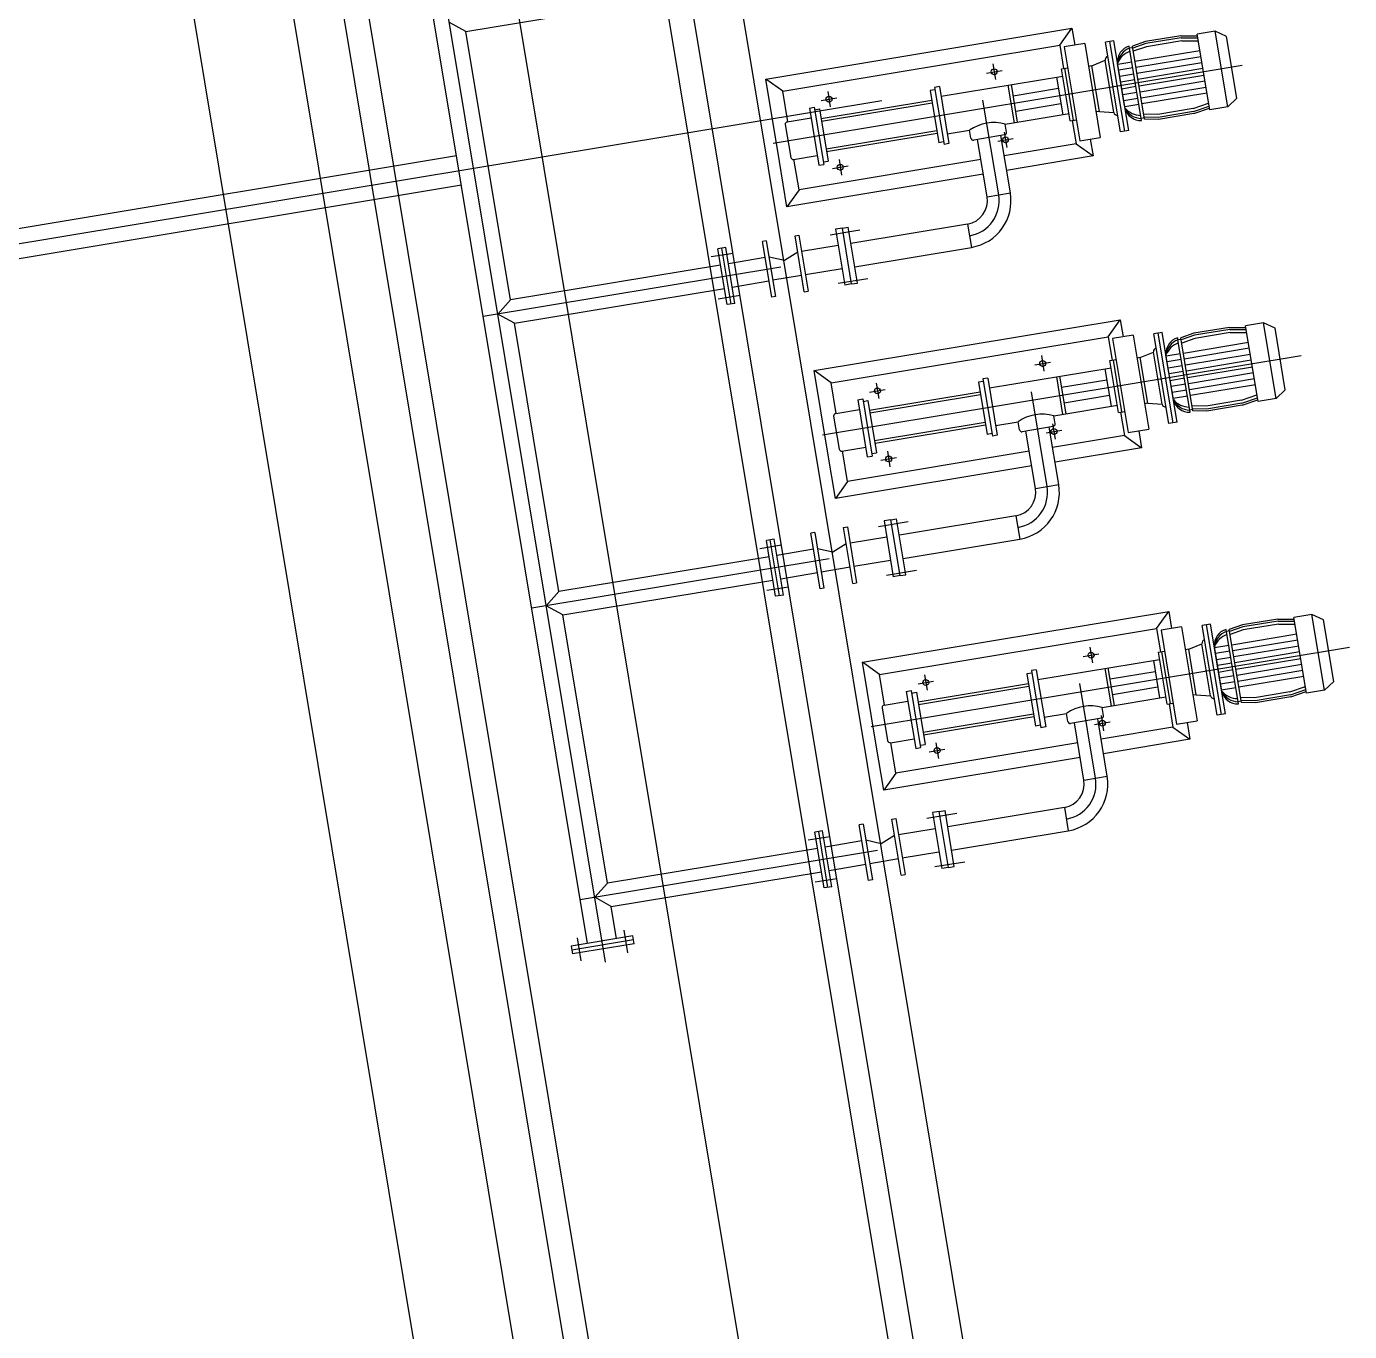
# Model space of a CAD drawing. Header units: millimetres. Extents: x -16232 to 52632, y -3739 to 20678.
# Drawn here: x 23036.85 to 23073.68, y 12032.28 to 12068.61 of the extents above; entities that cross this region are included whole.
import ezdxf

# ---------------------------------------------------------------- set-up
doc = ezdxf.new("R2010")
doc.units = ezdxf.units.MM
doc.header["$LTSCALE"] = 300
doc.header["$MEASUREMENT"] = 0
doc.layers.add('CINZA-8', color=8, linetype='Continuous')

msp = doc.modelspace()

# ---------------------------------------------------------------- linework, layer by layer
at = {"layer": 'CINZA-8'}
for p, q in [((23007.06, 12330.854), (23057.957, 12024.256)), ((23015.473, 12309.498), (23062.694, 12025.043)), ((23064.272, 12023.914), (23016.826, 12309.723)), ((23014.796, 12309.386), (23061.905, 12025.607)), ((23052.091, 12021.892), (23004.421, 12309.054)), ((23006.676, 12308.038), (23053.784, 12024.259)), ((23005.999, 12307.925), (23053.22, 12023.47)), ((23048.935, 12024.149), (23035.864, 12102.893)), ((23052.967, 12042.562), (23045.622, 12086.806)), ((23052.463, 12043.08), (23045.319, 12086.118)), ((23049.083, 12068.469), (23054.934, 12069.44)), ((23049.083, 12068.469), (23048.623, 12068.726)), ((23050.323, 12060.998), (23049.083, 12068.469)), ((23065.615, 12068.091), (23065.954, 12068.565)), ((23067.12, 12068.213), (23066.889, 12068.175)), ((23067.535, 12065.715), (23067.12, 12068.213)), ((23068.99, 12068.353), (23068.005, 12068.19)), ((23068.999, 12068.297), (23068.015, 12068.134)), ((23069.013, 12068.212), (23068.029, 12068.049)), ((23068.99, 12068.353), (23069.448, 12068.349)), ((23068.999, 12068.297), (23069.458, 12068.292)), ((23069.013, 12068.212), (23069.472, 12068.208)), ((23069.941, 12068.482), (23069.44, 12068.399)), ((23069.79, 12066.289), (23069.44, 12068.399)), ((23070.291, 12066.372), (23069.941, 12068.482)), ((23070.262, 12068.333), (23069.941, 12068.482)), ((23070.547, 12066.617), (23070.262, 12068.333)), ((23065.615, 12068.091), (23065.723, 12067.44)), ((23066.31, 12068.138), (23065.74, 12068.044)), ((23065.74, 12068.044), (23066.174, 12065.43)), ((23066.31, 12068.138), (23066.744, 12065.524)), ((23067.304, 12065.677), (23066.889, 12068.175)), ((23067.423, 12065.697), (23067.008, 12068.194)), ((23067.895, 12065.992), (23067.55, 12068.067)), ((23067.645, 12068.021), (23067.56, 12068.007)), ((23068.005, 12068.19), (23067.638, 12068.061)), ((23067.976, 12066.027), (23067.638, 12068.061)), ((23068.015, 12068.134), (23067.648, 12068.004)), ((23068.029, 12068.049), (23067.662, 12067.92)), ((23069.518, 12067.932), (23067.71, 12067.632)), ((23070.693, 12067.523), (23057.636, 12065.355)), ((23063.755, 12067.567), (23063.827, 12067.134)), ((23066.509, 12067.512), (23066.417, 12067.497)), ((23066.509, 12067.512), (23066.878, 12067.669)), ((23066.719, 12066.246), (23066.509, 12067.512)), ((23067.119, 12066.217), (23066.878, 12067.669)), ((23066.955, 12067.776), (23066.955, 12067.776)), ((23067.421, 12066.399), (23067.224, 12067.585)), ((23067.625, 12067.618), (23067.23, 12067.552)), ((23069.544, 12067.771), (23067.736, 12067.471)), ((23069.572, 12067.601), (23067.764, 12067.301)), ((23057.901, 12066.811), (23057.428, 12067.149)), ((23062.31, 12066.669), (23065.699, 12067.232)), ((23063.575, 12067.315), (23064.008, 12067.387)), ((23065.527, 12067.203), (23065.701, 12066.156)), ((23065.666, 12067.43), (23065.837, 12067.459)), ((23065.906, 12065.986), (23065.666, 12067.43)), ((23065.752, 12067.444), (23065.991, 12066)), ((23067.652, 12067.457), (23067.257, 12067.391)), ((23067.68, 12067.287), (23067.285, 12067.222)), ((23067.707, 12067.123), (23067.312, 12067.058)), ((23069.6, 12067.438), (23067.792, 12067.138)), ((23069.631, 12067.25), (23067.823, 12066.95)), ((23059.154, 12066.803), (23059.226, 12066.37)), ((23062.141, 12066.85), (23062.005, 12066.827)), ((23062.005, 12066.827), (23062.246, 12065.374)), ((23062.265, 12066.94), (23062.129, 12066.917)), ((23062.129, 12066.917), (23062.393, 12065.329)), ((23062.265, 12066.94), (23062.528, 12065.351)), ((23064.357, 12065.933), (23064.183, 12066.98)), ((23064.442, 12065.947), (23064.269, 12066.994)), ((23064.32, 12066.685), (23065.579, 12066.894)), ((23067.738, 12066.936), (23067.343, 12066.87)), ((23067.765, 12066.772), (23067.37, 12066.707)), ((23069.658, 12067.086), (23067.85, 12066.786)), ((23069.686, 12066.917), (23067.878, 12066.617)), ((23069.713, 12066.756), (23067.905, 12066.456)), ((22976.01, 12052.5), (23060.66, 12066.553)), ((23058.646, 12066.339), (23058.781, 12066.361)), ((23058.781, 12066.361), (23059.045, 12064.773)), ((23058.973, 12066.551), (23059.406, 12066.623)), ((23058.973, 12066.046), (23062.05, 12066.556)), ((23058.984, 12065.978), (23062.061, 12066.489)), ((23063.915, 12063.922), (23063.477, 12066.561)), ((23064.391, 12066.257), (23065.65, 12066.465)), ((23067.793, 12066.603), (23067.398, 12066.537)), ((23067.82, 12066.442), (23067.425, 12066.376)), ((23069.326, 12066.328), (23069.759, 12066.48)), ((23069.34, 12066.243), (23069.773, 12066.395)), ((23070.291, 12066.372), (23069.79, 12066.289)), ((23070.547, 12066.617), (23070.291, 12066.372)), ((23058.029, 12065.958), (23058.691, 12066.068)), ((23058.646, 12066.339), (23058.909, 12064.751)), ((23058.792, 12066.294), (23058.928, 12066.316)), ((23058.928, 12066.316), (23059.169, 12064.863)), ((23064.1, 12065.89), (23065.873, 12066.185)), ((23065.906, 12065.986), (23066.077, 12066.015)), ((23065.963, 12065.996), (23066.071, 12065.344)), ((23066.719, 12066.246), (23066.627, 12066.231)), ((23066.719, 12066.246), (23067.119, 12066.217)), ((23067.227, 12066.14), (23067.227, 12066.14)), ((23067.969, 12066.066), (23067.885, 12066.052)), ((23068.342, 12066.164), (23067.953, 12066.168)), ((23068.356, 12066.08), (23067.967, 12066.083)), ((23068.365, 12066.023), (23067.976, 12066.027)), ((23069.326, 12066.328), (23068.342, 12066.164)), ((23069.34, 12066.243), (23068.356, 12066.08)), ((23069.349, 12066.186), (23068.365, 12066.023)), ((23069.349, 12066.186), (23069.782, 12066.339)), ((23057.972, 12065.879), (23058.124, 12064.968)), ((23059.113, 12065.202), (23062.19, 12065.713)), ((23059.124, 12065.134), (23062.202, 12065.645)), ((23062.483, 12065.622), (23063.105, 12065.725)), ((23063.142, 12065.504), (23063.105, 12065.725)), ((23064.07, 12065.672), (23064.142, 12065.239)), ((23064.136, 12065.67), (23064.1, 12065.89)), ((23067.535, 12065.715), (23067.304, 12065.677)), ((23062.382, 12065.397), (23062.246, 12065.374)), ((23062.528, 12065.351), (23062.393, 12065.329)), ((23064.08, 12065.591), (23063.221, 12065.448)), ((23063.591, 12063.868), (23063.326, 12065.465)), ((23063.889, 12065.42), (23064.322, 12065.492)), ((23064.24, 12063.976), (23063.975, 12065.573)), ((23066.071, 12065.344), (23066.545, 12065.006)), ((23066.174, 12065.43), (23066.744, 12065.524)), ((23048.823, 12065.007), (23036.45, 12062.953)), ((23058.203, 12064.912), (23058.864, 12065.021)), ((23059.469, 12064.909), (23059.54, 12064.476)), ((23058.909, 12064.751), (23059.045, 12064.773)), ((23059.033, 12064.841), (23059.169, 12064.863)), ((23059.288, 12064.656), (23059.721, 12064.728)), ((23048.959, 12064.191), (23036.585, 12062.137)), ((23058.357, 12064.064), (23058.019, 12063.59)), ((23063.591, 12063.868), (23064.24, 12063.976)), ((23063.049, 12063.111), (23059.801, 12062.572)), ((23063.049, 12063.111), (23063.157, 12062.461)), ((23058.245, 12062.779), (23058.353, 12062.797)), ((23058.503, 12061.223), (23058.245, 12062.779)), ((23058.353, 12062.797), (23058.611, 12061.241)), ((23059.221, 12062.812), (23060.051, 12062.949)), ((23059.563, 12062.998), (23059.374, 12062.967)), ((23059.374, 12062.967), (23059.632, 12061.41)), ((23059.563, 12062.998), (23059.726, 12063.025)), ((23059.821, 12061.442), (23059.563, 12062.998)), ((23059.984, 12061.469), (23059.726, 12063.025)), ((23056.315, 12062.459), (23056.099, 12062.423)), ((23056.357, 12060.867), (23056.099, 12062.423)), ((23056.465, 12060.885), (23056.207, 12062.441)), ((23056.573, 12060.903), (23056.315, 12062.459)), ((23057.444, 12062.647), (23057.336, 12062.629)), ((23057.595, 12061.072), (23057.336, 12062.629)), ((23057.444, 12062.647), (23057.703, 12061.09)), ((23058.32, 12062.326), (23057.948, 12062.092)), ((23059.449, 12062.513), (23058.428, 12062.344)), ((23059.909, 12061.922), (23063.157, 12062.461)), ((23056.174, 12061.97), (23050.323, 12060.998)), ((23056.52, 12062.294), (23055.914, 12062.194)), ((23057.411, 12062.175), (23056.39, 12062.006)), ((23057.948, 12062.092), (23057.52, 12062.193)), ((23057.848, 12061.914), (23049.565, 12060.539)), ((23058.428, 12061.676), (23057.628, 12061.544)), ((23059.557, 12061.864), (23058.536, 12061.694)), ((23059.445, 12061.461), (23060.275, 12061.598)), ((23050.431, 12060.349), (23056.282, 12061.32)), ((23056.498, 12061.356), (23057.519, 12061.526)), ((23058.503, 12061.223), (23058.611, 12061.241)), ((23059.821, 12061.442), (23059.632, 12061.41)), ((23059.821, 12061.442), (23059.984, 12061.469)), ((23049.971, 12060.606), (23050.323, 12060.998)), ((23056.714, 12061.125), (23056.108, 12061.024)), ((23056.573, 12060.903), (23056.357, 12060.867)), ((23057.703, 12061.09), (23057.595, 12061.072)), ((23050.431, 12060.349), (23049.971, 12060.606)), ((23051.671, 12052.878), (23050.431, 12060.349)), ((23066.963, 12059.971), (23067.302, 12060.445)), ((23070.337, 12060.233), (23069.353, 12060.07)), ((23070.347, 12060.177), (23069.363, 12060.013)), ((23070.337, 12060.233), (23070.796, 12060.229)), ((23070.347, 12060.177), (23070.806, 12060.172)), ((23071.289, 12060.362), (23070.788, 12060.279)), ((23071.138, 12058.168), (23070.788, 12060.279)), ((23071.639, 12058.252), (23071.289, 12060.362)), ((23071.61, 12060.212), (23071.289, 12060.362)), ((23071.895, 12058.497), (23071.61, 12060.212)), ((23066.963, 12059.971), (23067.071, 12059.32)), ((23067.658, 12060.018), (23067.088, 12059.924)), ((23067.088, 12059.924), (23067.522, 12057.309)), ((23067.658, 12060.018), (23068.092, 12057.404)), ((23068.468, 12060.093), (23068.237, 12060.054)), ((23068.652, 12057.557), (23068.237, 12060.054)), ((23068.771, 12057.577), (23068.356, 12060.074)), ((23068.883, 12057.595), (23068.468, 12060.093)), ((23069.243, 12057.872), (23068.898, 12059.947)), ((23068.993, 12059.901), (23068.908, 12059.887)), ((23069.353, 12060.07), (23068.986, 12059.94)), ((23069.324, 12057.907), (23068.986, 12059.94)), ((23069.363, 12060.013), (23068.996, 12059.884)), ((23069.377, 12059.929), (23069.01, 12059.799)), ((23070.866, 12059.812), (23069.058, 12059.511)), ((23070.361, 12060.092), (23069.377, 12059.929)), ((23070.361, 12060.092), (23070.82, 12060.088)), ((23059.013, 12057.24), (23072.336, 12059.452)), ((23065.103, 12059.447), (23065.175, 12059.014)), ((23067.857, 12059.392), (23067.765, 12059.377)), ((23067.857, 12059.392), (23068.226, 12059.548)), ((23068.067, 12058.126), (23067.857, 12059.392)), ((23068.467, 12058.097), (23068.226, 12059.548)), ((23068.303, 12059.656), (23068.303, 12059.656)), ((23068.769, 12058.279), (23068.572, 12059.465)), ((23068.973, 12059.497), (23068.578, 12059.432)), ((23070.892, 12059.651), (23069.084, 12059.35)), ((23070.92, 12059.481), (23069.112, 12059.181)), ((23059.249, 12058.691), (23058.776, 12059.029)), ((23063.658, 12058.549), (23067.047, 12059.111)), ((23064.923, 12059.194), (23065.356, 12059.266)), ((23066.875, 12059.083), (23067.049, 12058.036)), ((23067.014, 12059.31), (23067.185, 12059.338)), ((23067.254, 12057.866), (23067.014, 12059.31)), ((23067.1, 12059.324), (23067.339, 12057.88)), ((23069, 12059.336), (23068.605, 12059.271)), ((23069.028, 12059.167), (23068.633, 12059.101)), ((23069.055, 12059.003), (23068.66, 12058.938)), ((23070.948, 12059.317), (23069.14, 12059.017)), ((23070.979, 12059.13), (23069.171, 12058.83)), ((23060.502, 12058.683), (23060.574, 12058.25)), ((23063.489, 12058.729), (23063.353, 12058.707)), ((23063.353, 12058.707), (23063.594, 12057.254)), ((23063.613, 12058.82), (23063.477, 12058.797)), ((23063.477, 12058.797), (23063.741, 12057.209)), ((23063.613, 12058.82), (23063.876, 12057.231)), ((23065.705, 12057.813), (23065.531, 12058.86)), ((23065.79, 12057.827), (23065.617, 12058.874)), ((23065.668, 12058.565), (23066.927, 12058.774)), ((23069.086, 12058.816), (23068.691, 12058.75)), ((23069.113, 12058.652), (23068.718, 12058.586)), ((23071.006, 12058.966), (23069.198, 12058.666)), ((23071.034, 12058.797), (23069.226, 12058.497)), ((23071.061, 12058.636), (23069.253, 12058.336)), ((23060.321, 12058.431), (23060.754, 12058.503)), ((23060.321, 12057.925), (23063.398, 12058.436)), ((23060.332, 12057.858), (23063.409, 12058.369)), ((23065.263, 12055.802), (23064.825, 12058.441)), ((23065.739, 12058.136), (23066.998, 12058.345)), ((23069.141, 12058.483), (23068.746, 12058.417)), ((23069.168, 12058.322), (23068.773, 12058.256)), ((23070.674, 12058.207), (23071.107, 12058.36)), ((23070.688, 12058.123), (23071.121, 12058.275)), ((23071.895, 12058.497), (23071.639, 12058.252)), ((23059.377, 12057.838), (23060.039, 12057.948)), ((23059.994, 12058.219), (23060.129, 12058.241)), ((23059.994, 12058.219), (23060.257, 12056.631)), ((23060.129, 12058.241), (23060.393, 12056.653)), ((23060.14, 12058.174), (23060.276, 12058.196)), ((23060.276, 12058.196), (23060.517, 12056.743)), ((23065.448, 12057.77), (23067.221, 12058.065)), ((23067.254, 12057.866), (23067.425, 12057.895)), ((23068.067, 12058.126), (23067.975, 12058.11)), ((23068.067, 12058.126), (23068.467, 12058.097)), ((23068.575, 12058.02), (23068.575, 12058.02)), ((23069.317, 12057.946), (23069.233, 12057.932)), ((23069.69, 12058.044), (23069.301, 12058.048)), ((23069.704, 12057.959), (23069.315, 12057.963)), ((23069.713, 12057.903), (23069.324, 12057.907)), ((23070.674, 12058.207), (23069.69, 12058.044)), ((23070.688, 12058.123), (23069.704, 12057.959)), ((23070.697, 12058.066), (23069.713, 12057.903)), ((23070.697, 12058.066), (23071.13, 12058.219)), ((23071.639, 12058.252), (23071.138, 12058.168)), ((23059.32, 12057.759), (23059.472, 12056.848)), ((23060.461, 12057.081), (23063.538, 12057.592)), ((23060.472, 12057.014), (23063.55, 12057.525)), ((23063.831, 12057.502), (23064.453, 12057.605)), ((23064.49, 12057.384), (23064.453, 12057.605)), ((23065.418, 12057.552), (23065.49, 12057.119)), ((23065.484, 12057.549), (23065.448, 12057.77)), ((23067.311, 12057.876), (23067.419, 12057.224)), ((23068.883, 12057.595), (23068.652, 12057.557)), ((23063.73, 12057.276), (23063.594, 12057.254)), ((23063.876, 12057.231), (23063.741, 12057.209)), ((23065.428, 12057.47), (23064.569, 12057.328)), ((23064.939, 12055.748), (23064.674, 12057.345)), ((23065.237, 12057.3), (23065.67, 12057.372)), ((23065.588, 12055.856), (23065.323, 12057.453)), ((23067.419, 12057.224), (23067.893, 12056.885)), ((23067.522, 12057.309), (23068.092, 12057.404)), ((23059.551, 12056.791), (23060.212, 12056.901)), ((23060.817, 12056.788), (23060.888, 12056.355)), ((23060.257, 12056.631), (23060.393, 12056.653)), ((23060.381, 12056.721), (23060.517, 12056.743)), ((23060.636, 12056.536), (23061.069, 12056.608)), ((23059.705, 12055.943), (23059.367, 12055.47)), ((23064.939, 12055.748), (23065.588, 12055.856)), ((23064.397, 12054.991), (23061.149, 12054.452)), ((23064.397, 12054.991), (23064.505, 12054.341)), ((23059.593, 12054.659), (23059.701, 12054.677)), ((23059.851, 12053.103), (23059.593, 12054.659)), ((23059.701, 12054.677), (23059.959, 12053.121)), ((23060.569, 12054.691), (23061.399, 12054.829)), ((23060.911, 12054.878), (23060.722, 12054.847)), ((23060.722, 12054.847), (23060.98, 12053.29)), ((23060.911, 12054.878), (23061.074, 12054.905)), ((23061.169, 12053.322), (23060.911, 12054.878)), ((23061.332, 12053.349), (23061.074, 12054.905)), ((23057.663, 12054.339), (23057.447, 12054.303)), ((23057.705, 12052.747), (23057.447, 12054.303)), ((23057.813, 12052.764), (23057.555, 12054.321)), ((23057.921, 12052.782), (23057.663, 12054.339)), ((23058.792, 12054.526), (23058.684, 12054.508)), ((23058.943, 12052.952), (23058.684, 12054.508)), ((23058.792, 12054.526), (23059.051, 12052.97)), ((23059.668, 12054.206), (23059.296, 12053.972)), ((23060.797, 12054.393), (23059.776, 12054.224)), ((23061.257, 12053.802), (23064.505, 12054.341)), ((23057.522, 12053.85), (23051.671, 12052.878)), ((23057.868, 12054.174), (23057.262, 12054.073)), ((23058.759, 12054.055), (23057.738, 12053.885)), ((23059.296, 12053.972), (23058.868, 12054.073)), ((23059.196, 12053.794), (23050.913, 12052.419)), ((23059.776, 12053.556), (23058.976, 12053.423)), ((23060.905, 12053.744), (23059.884, 12053.574)), ((23060.793, 12053.34), (23061.623, 12053.478)), ((23051.779, 12052.229), (23057.63, 12053.2)), ((23057.846, 12053.236), (23058.867, 12053.405)), ((23059.851, 12053.103), (23059.959, 12053.121)), ((23061.169, 12053.322), (23060.98, 12053.29)), ((23061.169, 12053.322), (23061.332, 12053.349)), ((23051.319, 12052.486), (23051.671, 12052.878)), ((23058.062, 12053.005), (23057.456, 12052.904)), ((23057.921, 12052.782), (23057.705, 12052.747)), ((23059.051, 12052.97), (23058.943, 12052.952)), ((23051.779, 12052.229), (23051.319, 12052.486)), ((23053.019, 12044.758), (23051.779, 12052.229)), ((23068.311, 12051.851), (23068.65, 12052.324)), ((23071.685, 12052.113), (23070.701, 12051.95)), ((23071.695, 12052.057), (23070.711, 12051.893)), ((23071.685, 12052.113), (23072.144, 12052.108)), ((23071.695, 12052.057), (23072.154, 12052.052)), ((23072.637, 12052.242), (23072.136, 12052.159)), ((23072.486, 12050.048), (23072.136, 12052.159)), ((23072.958, 12052.092), (23072.637, 12052.242)), ((23072.987, 12050.131), (23072.637, 12052.242)), ((23073.243, 12050.377), (23072.958, 12052.092)), ((23068.311, 12051.851), (23068.419, 12051.199)), ((23069.006, 12051.898), (23068.436, 12051.803)), ((23068.436, 12051.803), (23068.87, 12049.189)), ((23069.006, 12051.898), (23069.44, 12049.284)), ((23069.816, 12051.972), (23069.585, 12051.934)), ((23070, 12049.437), (23069.585, 12051.934)), ((23070.119, 12049.456), (23069.704, 12051.954)), ((23070.231, 12049.475), (23069.816, 12051.972)), ((23070.591, 12049.752), (23070.246, 12051.827)), ((23070.341, 12051.781), (23070.256, 12051.767)), ((23070.701, 12051.95), (23070.334, 12051.82)), ((23070.672, 12049.787), (23070.334, 12051.82)), ((23070.711, 12051.893), (23070.344, 12051.764)), ((23070.725, 12051.809), (23070.358, 12051.679)), ((23072.214, 12051.691), (23070.406, 12051.391)), ((23071.709, 12051.972), (23070.725, 12051.809)), ((23071.709, 12051.972), (23072.168, 12051.967)), ((23060.361, 12049.12), (23073.684, 12051.331)), ((23066.451, 12051.327), (23066.523, 12050.894)), ((23069.205, 12051.272), (23069.113, 12051.257)), ((23069.205, 12051.272), (23069.574, 12051.428)), ((23069.415, 12050.006), (23069.205, 12051.272)), ((23069.815, 12049.977), (23069.574, 12051.428)), ((23069.651, 12051.536), (23069.651, 12051.536)), ((23070.117, 12050.159), (23069.92, 12051.345)), ((23070.321, 12051.377), (23069.926, 12051.312)), ((23072.24, 12051.53), (23070.432, 12051.23)), ((23072.268, 12051.361), (23070.46, 12051.061)), ((23060.597, 12050.57), (23060.124, 12050.909)), ((23065.006, 12050.429), (23068.395, 12050.991)), ((23066.271, 12051.074), (23066.704, 12051.146)), ((23068.223, 12050.963), (23068.397, 12049.916)), ((23068.362, 12051.19), (23068.533, 12051.218)), ((23068.602, 12049.746), (23068.362, 12051.19)), ((23068.448, 12051.204), (23068.687, 12049.76)), ((23070.348, 12051.216), (23069.953, 12051.151)), ((23070.376, 12051.047), (23069.981, 12050.981)), ((23072.296, 12051.197), (23070.488, 12050.897)), ((23072.327, 12051.01), (23070.519, 12050.71)), ((23061.85, 12050.563), (23061.922, 12050.13)), ((23064.837, 12050.609), (23064.701, 12050.587)), ((23064.701, 12050.587), (23064.942, 12049.134)), ((23064.961, 12050.699), (23064.825, 12050.677)), ((23064.825, 12050.677), (23065.089, 12049.089)), ((23064.961, 12050.699), (23065.224, 12049.111)), ((23067.053, 12049.693), (23066.879, 12050.74)), ((23067.138, 12049.707), (23066.965, 12050.754)), ((23067.016, 12050.445), (23068.275, 12050.654)), ((23070.403, 12050.883), (23070.008, 12050.818)), ((23070.434, 12050.696), (23070.039, 12050.63)), ((23070.461, 12050.532), (23070.066, 12050.466)), ((23072.354, 12050.846), (23070.546, 12050.546)), ((23072.382, 12050.677), (23070.574, 12050.377)), ((23061.669, 12050.31), (23062.102, 12050.382)), ((23061.669, 12049.805), (23064.746, 12050.316)), ((23061.68, 12049.737), (23064.757, 12050.248)), ((23066.611, 12047.682), (23066.173, 12050.32)), ((23067.087, 12050.016), (23068.346, 12050.225)), ((23070.489, 12050.363), (23070.094, 12050.297)), ((23070.516, 12050.201), (23070.121, 12050.136)), ((23072.409, 12050.516), (23070.601, 12050.215)), ((23072.022, 12050.087), (23072.455, 12050.24)), ((23072.036, 12050.002), (23072.469, 12050.155)), ((23073.243, 12050.377), (23072.987, 12050.131)), ((23060.725, 12049.718), (23061.387, 12049.828)), ((23061.342, 12050.099), (23061.477, 12050.121)), ((23061.342, 12050.099), (23061.605, 12048.51)), ((23061.477, 12050.121), (23061.741, 12048.533)), ((23061.488, 12050.053), (23061.624, 12050.076)), ((23061.624, 12050.076), (23061.865, 12048.623)), ((23066.796, 12049.65), (23068.569, 12049.944)), ((23069.415, 12050.006), (23069.323, 12049.99)), ((23069.415, 12050.006), (23069.815, 12049.977)), ((23069.923, 12049.9), (23069.923, 12049.9)), ((23070.665, 12049.826), (23070.581, 12049.812)), ((23071.038, 12049.924), (23070.648, 12049.928)), ((23071.052, 12049.839), (23070.663, 12049.843)), ((23071.061, 12049.783), (23070.672, 12049.787)), ((23072.022, 12050.087), (23071.038, 12049.924)), ((23072.036, 12050.002), (23071.052, 12049.839)), ((23072.045, 12049.946), (23071.061, 12049.783)), ((23072.045, 12049.946), (23072.478, 12050.099)), ((23072.987, 12050.131), (23072.486, 12050.048)), ((23060.668, 12049.639), (23060.82, 12048.728)), ((23061.809, 12048.961), (23064.886, 12049.472)), ((23065.179, 12049.382), (23065.801, 12049.485)), ((23065.838, 12049.264), (23065.801, 12049.485)), ((23066.766, 12049.432), (23066.838, 12048.999)), ((23066.832, 12049.429), (23066.796, 12049.65)), ((23068.602, 12049.746), (23068.773, 12049.774)), ((23068.659, 12049.755), (23068.767, 12049.104)), ((23070.231, 12049.475), (23070, 12049.437)), ((23061.82, 12048.894), (23064.898, 12049.405)), ((23065.078, 12049.156), (23064.942, 12049.134)), ((23065.224, 12049.111), (23065.089, 12049.089)), ((23066.776, 12049.35), (23065.917, 12049.208)), ((23066.287, 12047.628), (23066.022, 12049.225)), ((23066.585, 12049.18), (23067.018, 12049.251)), ((23066.936, 12047.736), (23066.671, 12049.333)), ((23068.767, 12049.104), (23069.241, 12048.765)), ((23068.87, 12049.189), (23069.44, 12049.284)), ((23060.899, 12048.671), (23061.56, 12048.781)), ((23061.605, 12048.51), (23061.741, 12048.533)), ((23061.729, 12048.6), (23061.865, 12048.623)), ((23061.984, 12048.416), (23062.417, 12048.488)), ((23062.164, 12048.668), (23062.236, 12048.235)), ((23061.053, 12047.823), (23060.715, 12047.35)), ((23066.287, 12047.628), (23066.936, 12047.736)), ((23065.745, 12046.871), (23062.497, 12046.331)), ((23065.745, 12046.871), (23065.853, 12046.221)), ((23060.941, 12046.539), (23061.049, 12046.557)), ((23061.199, 12044.983), (23060.941, 12046.539)), ((23061.049, 12046.557), (23061.307, 12045.001)), ((23061.917, 12046.571), (23062.747, 12046.709)), ((23062.259, 12046.758), (23062.07, 12046.726)), ((23062.07, 12046.726), (23062.328, 12045.17)), ((23062.259, 12046.758), (23062.422, 12046.785)), ((23062.517, 12045.201), (23062.259, 12046.758)), ((23062.68, 12045.228), (23062.422, 12046.785)), ((23059.011, 12046.219), (23058.794, 12046.183)), ((23059.053, 12044.626), (23058.794, 12046.183)), ((23059.161, 12044.644), (23058.903, 12046.201)), ((23059.269, 12044.662), (23059.011, 12046.219)), ((23060.14, 12046.406), (23060.032, 12046.388)), ((23060.291, 12044.832), (23060.032, 12046.388)), ((23060.14, 12046.406), (23060.399, 12044.85)), ((23062.145, 12046.273), (23061.124, 12046.104)), ((23062.605, 12045.682), (23065.853, 12046.221)), ((23058.87, 12045.729), (23053.019, 12044.758)), ((23059.216, 12046.054), (23058.61, 12045.953)), ((23060.107, 12045.935), (23059.086, 12045.765)), ((23060.644, 12045.851), (23060.216, 12045.953)), ((23061.016, 12046.086), (23060.644, 12045.851)), ((23060.544, 12045.673), (23052.261, 12044.299)), ((23061.124, 12045.436), (23060.324, 12045.303)), ((23062.253, 12045.623), (23061.232, 12045.454)), ((23053.127, 12044.108), (23058.978, 12045.08)), ((23059.194, 12045.116), (23060.215, 12045.285)), ((23061.199, 12044.983), (23061.307, 12045.001)), ((23062.141, 12045.22), (23062.971, 12045.358)), ((23062.517, 12045.201), (23062.328, 12045.17)), ((23062.517, 12045.201), (23062.68, 12045.228)), ((23052.667, 12044.366), (23053.019, 12044.758)), ((23059.41, 12044.884), (23058.804, 12044.784)), ((23059.269, 12044.662), (23059.053, 12044.626)), ((23060.399, 12044.85), (23060.291, 12044.832)), ((23053.127, 12044.108), (23052.667, 12044.366)), ((23053.275, 12043.215), (23053.127, 12044.108)), ((23053.729, 12043.291), (23052.01, 12043.005)), ((23053.747, 12043.182), (23052.028, 12042.897)), ((23052.292, 12042.602), (23052.187, 12043.239)), ((23053.592, 12042.818), (23053.486, 12043.455)), ((23053.747, 12043.182), (23053.729, 12043.291)), ((23053.765, 12043.074), (23053.747, 12043.182)), ((23052.01, 12043.005), (23052.028, 12042.897)), ((23052.028, 12042.897), (23052.046, 12042.789)), ((23053.765, 12043.074), (23052.046, 12042.789))]:
    msp.add_line(p, q, dxfattribs=at)
for points in [[(23057.81, 12064.848), (23057.428, 12067.149), (23065.954, 12068.565)], [(23065.954, 12068.565), (23066.032, 12068.092)], [(23058.042, 12065.961), (23057.901, 12066.811), (23065.615, 12068.091)], [(23066.071, 12065.344), (23064.068, 12065.012)], [(23066.466, 12065.478), (23066.545, 12065.006), (23064.136, 12064.606)], [(23063.419, 12064.904), (23058.357, 12064.064), (23058.216, 12064.915)], [(23063.486, 12064.498), (23058.019, 12063.59), (23057.81, 12064.848)], [(23059.158, 12056.728), (23058.776, 12059.029), (23067.302, 12060.445)], [(23067.302, 12060.445), (23067.38, 12059.972)], [(23059.39, 12057.84), (23059.249, 12058.691), (23066.963, 12059.971)], [(23067.419, 12057.224), (23065.416, 12056.891)], [(23067.814, 12057.358), (23067.893, 12056.885), (23065.484, 12056.485)], [(23064.767, 12056.784), (23059.705, 12055.943), (23059.564, 12056.795)], [(23064.834, 12056.378), (23059.367, 12055.47), (23059.158, 12056.728)], [(23060.506, 12048.607), (23060.124, 12050.909), (23068.65, 12052.324)], [(23068.65, 12052.324), (23068.728, 12051.852)], [(23060.738, 12049.72), (23060.597, 12050.57), (23068.311, 12051.851)], [(23068.767, 12049.104), (23066.764, 12048.771)], [(23069.162, 12049.238), (23069.241, 12048.765), (23066.832, 12048.365)], [(23066.182, 12048.257), (23060.715, 12047.35), (23060.506, 12048.607)], [(23066.115, 12048.663), (23061.053, 12047.823), (23060.912, 12048.675)]]:
    msp.add_lwpolyline(points, dxfattribs=at)
for centre in [(23063.791, 12067.351), (23059.19, 12066.587), (23064.106, 12065.456), (23059.504, 12064.692), (23065.139, 12059.23), (23060.538, 12058.467), (23065.454, 12057.336), (23060.852, 12056.572), (23066.487, 12051.11), (23061.886, 12050.346), (23066.802, 12049.216), (23062.2, 12048.452)]:
    msp.add_circle(centre, 0.0823, dxfattribs=at)
for centre, radius, start, end in [((23067.681, 12067.628), 0.458, 106.5232, 185.4239), ((23067.739, 12067.521), 0.519, 110.1799, 172.874), ((23067.773, 12067.366), 0.591, 109.6581, 158.2243), ((23066.971, 12067.684), 0.0936, 99.4254, 189.4254), ((23067.212, 12066.233), 0.0936, 189.4254, 279.4254), ((23067.879, 12066.728), 0.591, 220.6265, 269.1927), ((23067.897, 12066.571), 0.519, 205.9768, 268.6709), ((23067.876, 12066.45), 0.458, 193.4269, 272.3276), ((23058.04, 12065.891), 0.0686, 99.4254, 189.4254), ((23063.775, 12064.769), 1.167, 73.8446, 125.0062), ((23064.069, 12065.658), 0.0686, 279.4254, 9.4254), ((23063.21, 12065.516), 0.0686, 189.4254, 279.4254), ((23058.191, 12064.979), 0.0686, 189.4254, 279.4254), ((23062.941, 12063.761), 0.659, 279.4254, 9.4254), ((23062.941, 12063.761), 0.988, 279.4254, 9.4254), ((23062.941, 12063.761), 1.317, 279.4254, 9.4254), ((23069.029, 12059.508), 0.458, 106.5232, 185.4239), ((23069.087, 12059.4), 0.519, 110.1799, 172.874), ((23069.121, 12059.246), 0.591, 109.6581, 158.2243), ((23068.319, 12059.564), 0.0936, 99.4254, 189.4254), ((23068.56, 12058.113), 0.0936, 189.4254, 279.4254), ((23069.245, 12058.45), 0.519, 205.9768, 268.6709), ((23069.227, 12058.608), 0.591, 220.6265, 269.1927), ((23069.224, 12058.33), 0.458, 193.4269, 272.3276), ((23059.388, 12057.771), 0.0686, 99.4254, 189.4254), ((23065.123, 12056.649), 1.167, 73.8446, 125.0062), ((23065.417, 12057.538), 0.0686, 279.4254, 9.4254), ((23064.558, 12057.396), 0.0686, 189.4254, 279.4254), ((23059.539, 12056.859), 0.0686, 189.4254, 279.4254), ((23064.289, 12055.64), 0.659, 279.4254, 9.4254), ((23064.289, 12055.64), 0.988, 279.4254, 9.4254), ((23064.289, 12055.64), 1.317, 279.4254, 9.4254), ((23070.377, 12051.388), 0.458, 106.5232, 185.4239), ((23070.435, 12051.28), 0.519, 110.1799, 172.874), ((23070.469, 12051.125), 0.591, 109.6581, 158.2243), ((23069.667, 12051.443), 0.0936, 99.4254, 189.4254), ((23069.908, 12049.992), 0.0936, 189.4254, 279.4254), ((23070.572, 12050.209), 0.458, 193.4269, 272.3276), ((23070.593, 12050.33), 0.519, 205.9768, 268.6709), ((23070.575, 12050.488), 0.591, 220.6265, 269.1927), ((23060.736, 12049.65), 0.0686, 99.4254, 189.4254), ((23066.471, 12048.529), 1.167, 73.8446, 125.0062), ((23066.765, 12049.418), 0.0686, 279.4254, 9.4254), ((23065.906, 12049.275), 0.0686, 189.4254, 279.4254), ((23060.887, 12048.739), 0.0686, 189.4254, 279.4254), ((23065.637, 12047.52), 0.659, 279.4254, 9.4254), ((23065.637, 12047.52), 0.988, 279.4254, 9.4254), ((23065.637, 12047.52), 1.317, 279.4254, 9.4254)]:
    msp.add_arc(centre, radius, start, end, dxfattribs=at)

doc.saveas('drawing.dxf')
